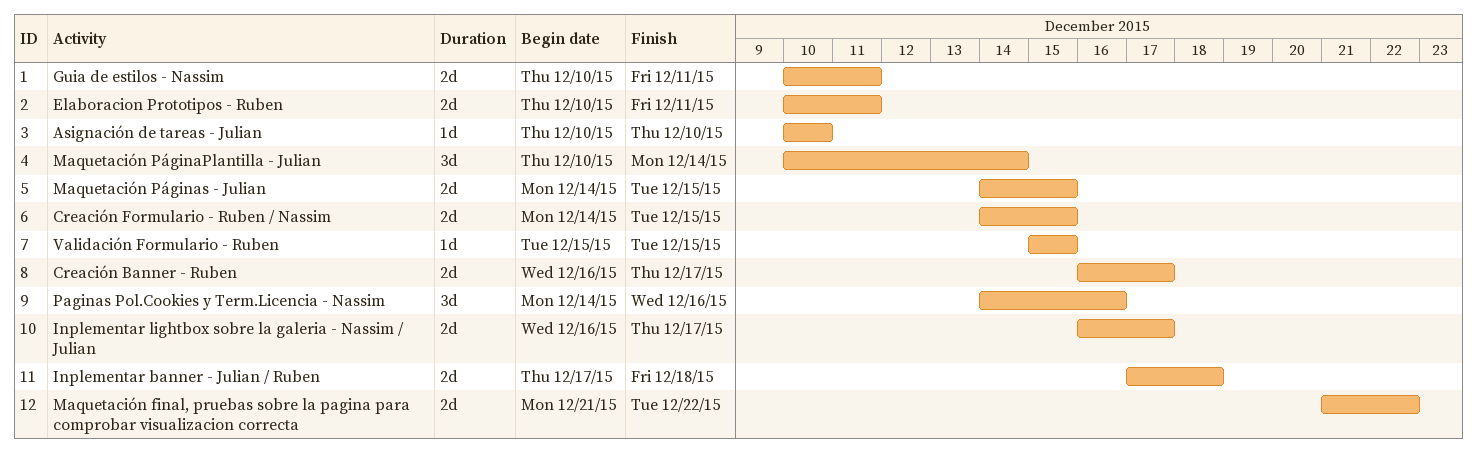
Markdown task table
| ID | Task | Duration | Start | Finish |
|---|---|---|---|---|
| 1 | Guia de estilos - Nassim | 2d | 2015-12-10 | 2015-12-11 |
| 2 | Elaboracion Prototipos - Ruben | 2d | 2015-12-10 | 2015-12-11 |
| 3 | Asignación de tareas - Julian | 1d | 2015-12-10 | 2015-12-10 |
| 4 | Maquetación PáginaPlantilla - Julian | 3d | 2015-12-10 | 2015-12-14 |
| 5 | Maquetación Páginas - Julian | 2d | 2015-12-14 | 2015-12-15 |
| 6 | Creación Formulario - Ruben / Nassim | 2d | 2015-12-14 | 2015-12-15 |
| 7 | Validación Formulario - Ruben | 1d | 2015-12-15 | 2015-12-15 |
| 8 | Creación Banner - Ruben | 2d | 2015-12-16 | 2015-12-17 |
| 9 | Paginas Pol.Cookies y Term.Licencia - Nassim | 3d | 2015-12-14 | 2015-12-16 |
| 10 | Inplementar lightbox sobre la galeria - Nassim / Julian | 2d | 2015-12-16 | 2015-12-17 |
| 11 | Inplementar banner - Julian / Ruben | 2d | 2015-12-17 | 2015-12-18 |
| 12 | Maquetación final, pruebas sobre la pagina para comprobar visualizacion correcta | 2d | 2015-12-21 | 2015-12-22 |
